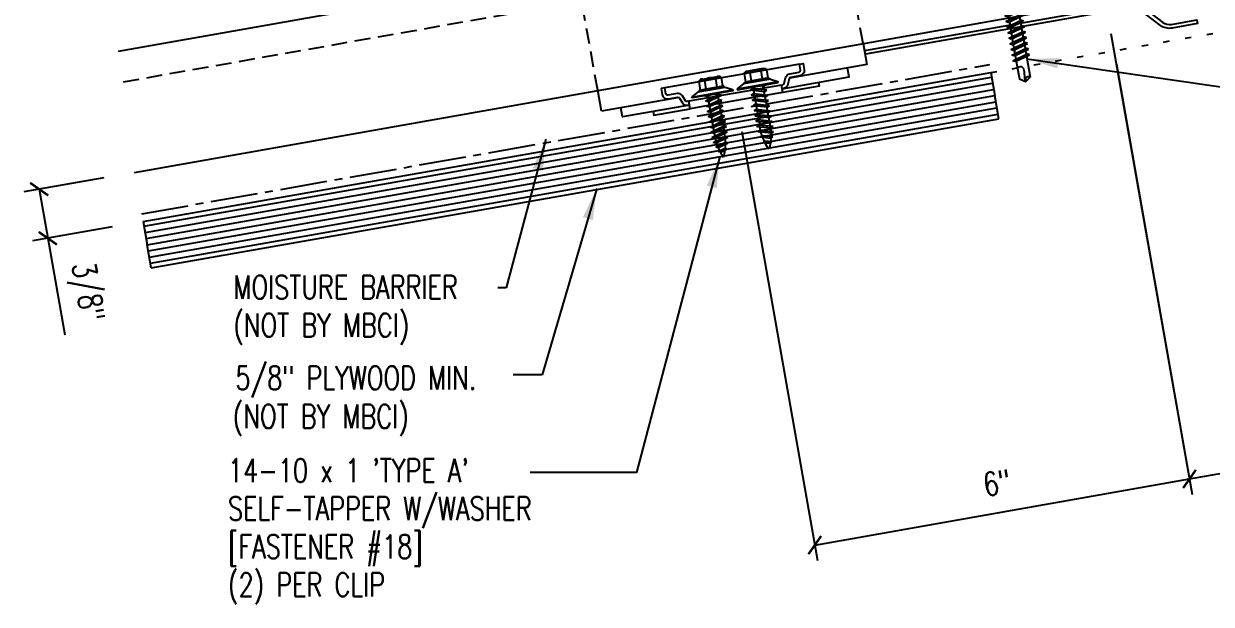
# Model space of a CAD drawing. Header units: inches. Extents: x 9.6 to 41.1, y 8.6 to 38.2.
# Drawn here: x 9.63 to 28.58, y 8.65 to 17.91 of the extents above; entities that cross this region are included whole.
import ezdxf

# ---------------------------------------------------------------- set-up
doc = ezdxf.new("R2010")
doc.units = ezdxf.units.IN
doc.header["$MEASUREMENT"] = 0
for name, pattern in [('CENTER2', [1.125, 0.75, -0.125, 0.125, -0.125]), ('DASH2', [0.1875, 0.125, -0.0625]), ('DOT2', [0.125, 0, -0.125]), ('HIDDEN', [0.375, 0.25, -0.125])]:
    doc.linetypes.add(name, pattern=pattern)
for name, color, linetype in [('BARRIER', 253, 'CENTER2'), ('clip', 5, 'Continuous'), ('DIM', 2, 'Continuous'), ('FASTENER', 9, 'Continuous'), ('PANEL', 11, 'Continuous'), ('STLA', 10, 'Continuous'), ('TEXT', 2, 'Continuous'), ('WOOD', 3, 'Continuous')]:
    doc.layers.add(name, color=color, linetype=linetype)
doc.styles.add('TEXT', font='SIMPLEX', dxfattribs={"width": 0.75, "height": 6})
doc.styles.add('TEXT1', font='ROMANS.shx', dxfattribs={"width": 0.75, "height": 0.375})
doc.dimstyles.new('DETAIL', dxfattribs={"dimscale": 4, "dimtxt": 0.375, "dimasz": 0.0625, "dimexe": 0.0625, "dimexo": 0.125, "dimgap": 0.0625, "dimtad": 1, "dimdec": 4, "dimzin": 3, "dimdsep": 46, "dimlunit": 4, "dimtxsty": 'TEXT1', "dimblk": 'ARCHTICK', "dimcen": 0.0625, "dimclrd": 7, "dimclre": 7, "dimclrt": 2, "dimadec": 0, "dimazin": 0, "dimtfac": 0.59375, "dimtdec": 4, "dimtmove": 0, "dimatfit": 3, "dimfxl": 0, "dimfrac": 2, "dimtolj": 1, "dimtzin": 3, "dimarcsym": 0})
doc.dimstyles.new('DETAIL$7', dxfattribs={"dimscale": 4, "dimtxt": 6, "dimasz": 0.125, "dimexe": 0.0625, "dimexo": 0.125, "dimgap": 0.0625, "dimtad": 1, "dimdec": 5, "dimzin": 3, "dimdsep": 46, "dimlunit": 4, "dimtxsty": 'TEXT', "dimblk": 'ARCHTICK', "dimcen": 0.0625, "dimclrd": 7, "dimclre": 7, "dimclrt": 2, "dimadec": 0, "dimazin": 0, "dimtfac": 0.666667, "dimtdec": 5, "dimtmove": 0, "dimatfit": 3, "dimfxl": 0, "dimfrac": 2, "dimtolj": 1, "dimtzin": 3, "dimarcsym": 0})

# ---------------------------------------------------------------- blocks, each defined once
blk = doc.blocks.new('A$C612A22A5')
at = {"layer": 'clip'}
for points in [[(-1.376, 0.083), (-1.376, 0.023), (-0.789, 0.023), (-0.789, 0.143), (-0.814, 0.143, -0.303371), (-0.838, 0.159), (-0.873, 0.244, 0.30332), (-0.953, 0.297), (-1.103, 0.297, -0.41421), (-1.129, 0.323), (-1.129, 0.423), (-1.189, 0.423), (-1.189, 0.323, 0.414221), (-1.103, 0.237), (-0.953, 0.237, -0.303367), (-0.929, 0.221), (-0.894, 0.136, 0.30332), (-0.814, 0.083), (-0.789, 0.083), (-1.876, 0.083), (-1.876, 0.227)], [(1.299, 0.083), (1.299, 0.023), (0.711, 0.023), (0.711, 0.143), (0.736, 0.143, 0.303371), (0.76, 0.159), (0.795, 0.244, -0.30332), (0.875, 0.297), (1.025, 0.297, 0.41421), (1.051, 0.323), (1.051, 0.423), (1.111, 0.423), (1.111, 0.323, -0.414221), (1.025, 0.237), (0.875, 0.237, 0.303367), (0.851, 0.221), (0.816, 0.136, -0.30332), (0.736, 0.083), (0.711, 0.083), (1.799, 0.083), (1.799, 0.227)]]:
    blk.add_lwpolyline(points, format="xyb", dxfattribs=at)
for points in [[(1.051, 0.423), (-1.129, 0.423)], [(0.711, 0.143), (-0.789, 0.143)], [(-0.439, 0.023), (-0.789, 0.023)], [(0.361, 0.023), (-0.439, 0.023)], [(0.711, 0.023), (0.361, 0.023)]]:
    blk.add_lwpolyline(points, dxfattribs=at)
blk = doc.blocks.new('_ArchTick')
at = {"color": 0, "linetype": 'ByBlock', "const_width": 0.15}
blk.add_lwpolyline([(-0.5, -0.5), (0.5, 0.5)], dxfattribs=at)
blk = doc.blocks.new('*D16')
at = {"layer": 'DEFPOINTS', "color": 0}
for p in [(26.979, 17.754), (21.001, 16.682), (28.232, 10.646)]:
    blk.add_point(p, dxfattribs=at)
at = {"layer": 'DIM', "color": 7, "lineweight": -2}
for p, q in [((27.066, 17.261), (28.276, 10.4)), ((21.088, 16.19), (22.295, 9.345)), ((22.252, 9.591), (28.232, 10.646))]:
    blk.add_line(p, q, dxfattribs=at)
at = {"layer": 'DIM', "color": 7, "lineweight": -2, "xscale": 0.25, "yscale": 0.25, "zscale": 0.25}
for p, rotation in [((28.232, 10.646), 10.00000000000004), ((22.252, 9.591), 190.0000000000001)]:
    blk.add_blockref('_ArchTick', p, dxfattribs=dict(at, rotation=rotation))
at = {"layer": 'DIM', "color": 2, "insert": (25.16, 10.585), "char_height": 0.375, "attachment_point": 5, "rotation": 10, "style": 'TEXT1'}
blk.add_mtext('\\A1;6"', dxfattribs=at)
blk = doc.blocks.new('st10')
at = {"layer": 'FASTENER'}
for p, q in [((-0.181, 0.276), (-0.181, 0.137)), ((-0.135, 0.302), (0.135, 0.302)), ((-0.089, 0.276), (-0.089, 0.137)), ((0.089, 0.276), (0.089, 0.137)), ((0.181, 0.276), (0.181, 0.137)), ((-0.217, 0.114), (-0.326, 0.059)), ((-0.326, 0.059), (-0.326, 0.049)), ((-0.326, 0.049), (0.326, 0.049)), ((-0.217, 0.114), (0.217, 0.114)), ((-0.193, 0.137), (0.193, 0.137)), ((-0.193, 0.119), (0.193, 0.119)), ((-0.181, 0.137), (0.181, 0.137)), ((-0.129, 0.035), (-0.124, 0.037)), ((-0.096, 0.017), (-0.129, 0.035)), ((-0.129, -0.049), (0.096, 0.015)), ((-0.124, 0.037), (-0.08, 0.037)), ((-0.096, 0.017), (-0.025, 0.037)), ((-0.08, 0.037), (0.08, 0.037)), ((-0.08, 0.021), (-0.08, -0.035)), ((0.08, 0.037), (0.08, 0.011)), ((0.129, -0.003), (0.096, 0.015)), ((0.217, 0.114), (0.326, 0.059)), ((0.326, 0.059), (0.326, 0.049)), ((-0.096, -0.068), (-0.129, -0.049)), ((-0.129, -0.134), (0.096, -0.069)), ((-0.096, -0.152), (-0.129, -0.134)), ((-0.129, -0.218), (0.096, -0.154)), ((-0.096, -0.068), (0.129, -0.004)), ((-0.096, -0.152), (0.129, -0.088)), ((-0.096, -0.237), (0.129, -0.172)), ((-0.08, -0.063), (-0.08, -0.12)), ((-0.08, -0.148), (-0.08, -0.204)), ((0.08, -0.016), (0.08, -0.074)), ((0.08, -0.102), (0.08, -0.158)), ((0.08, -0.186), (0.08, -0.243)), ((0.129, -0.088), (0.096, -0.069)), ((0.129, -0.172), (0.096, -0.154)), ((-0.096, -0.237), (-0.129, -0.218)), ((-0.129, -0.303), (0.096, -0.238)), ((-0.096, -0.321), (-0.129, -0.303)), ((-0.129, -0.387), (0.096, -0.323)), ((-0.096, -0.321), (0.129, -0.257)), ((-0.096, -0.406), (0.129, -0.341)), ((-0.08, -0.232), (-0.08, -0.288)), ((-0.08, -0.317), (-0.08, -0.373)), ((0.08, -0.27), (0.08, -0.327)), ((0.08, -0.355), (0.08, -0.412)), ((0.129, -0.257), (0.096, -0.238)), ((0.129, -0.341), (0.096, -0.323)), ((-0.096, -0.406), (-0.129, -0.387)), ((-0.129, -0.471), (0.096, -0.407)), ((-0.096, -0.49), (-0.129, -0.471)), ((-0.129, -0.556), (0.096, -0.491)), ((-0.096, -0.575), (-0.129, -0.556)), ((-0.096, -0.49), (0.129, -0.426)), ((-0.096, -0.575), (0.129, -0.51)), ((-0.08, -0.401), (-0.08, -0.457)), ((-0.08, -0.485), (-0.08, -0.542)), ((0.08, -0.44), (0.08, -0.496)), ((0.08, -0.524), (0.08, -0.58)), ((0.129, -0.426), (0.096, -0.407)), ((0.129, -0.51), (0.096, -0.491)), ((-0.129, -0.64), (0.096, -0.576)), ((-0.096, -0.659), (-0.129, -0.64)), ((-0.121, -0.722), (0.092, -0.662)), ((-0.088, -0.741), (-0.121, -0.722)), ((-0.096, -0.659), (0.129, -0.595)), ((-0.095, -0.799), (0.071, -0.752)), ((-0.088, -0.741), (0.125, -0.68)), ((-0.08, -0.57), (-0.08, -0.626)), ((0.104, -0.771), (0.071, -0.752)), ((0.125, -0.68), (0.092, -0.662)), ((0.129, -0.595), (0.096, -0.576)), ((-0.061, -0.818), (-0.095, -0.799)), ((-0.063, -0.877), (0.034, -0.847)), ((-0.029, -0.895), (-0.063, -0.877)), ((-0.061, -0.818), (0.104, -0.771)), ((-0.029, -0.895), (0.068, -0.866)), ((0.068, -0.866), (0.034, -0.847))]:
    blk.add_line(p, q, dxfattribs=at)
blk.add_lwpolyline([(-0.331, 0.037), (-0.331, 0.049), (0.331, 0.049), (0.331, 0.037)], close=True, dxfattribs=at)
for centre, radius, start, end in [((-0.135, 0.25), 0.0527, 29.8754, 150.1246), ((0, 0.138), 0.164, 56.9974, 123.0026), ((0.135, 0.25), 0.0527, 29.8754, 150.1246), ((-0.193, 0.128), 0.00894, 90, 270), ((0.193, 0.128), 0.00894, 270, 90), ((0.676, -0.642), 0.757, 180.9696, 185.1765), ((0.676, -0.642), 0.757, 187.255, 191.3837), ((-0.676, -0.642), 0.757, 351.6648, 356.0901), ((-0.676, -0.642), 0.757, 358.2537, 2.5109), ((0.676, -0.642), 0.757, 193.4363, 197.6723), ((0.676, -0.642), 0.757, 199.1495, 206.7351), ((-0.676, -0.642), 0.757, 333.2649, 342.2085), ((-0.676, -0.642), 0.757, 343.5473, 349.3968)]:
    blk.add_arc(centre, radius, start, end, dxfattribs=at)
blk = doc.blocks.new('fz7')
at = {"layer": 'FASTENER'}
for p, q in [((-0.215, 0.305), (-0.215, 0.171)), ((-0.161, 0.337), (0.161, 0.337)), ((-0.107, 0.305), (-0.107, 0.171)), ((0.107, 0.305), (0.107, 0.171)), ((0.215, 0.305), (0.215, 0.171)), ((-0.324, 0.071), (-0.324, 0.037)), ((-0.324, 0.037), (0.324, 0.037)), ((-0.224, 0.171), (0.215, 0.171)), ((-0.139, -0.016), (0.046, 0.037)), ((-0.104, -0.036), (0.139, 0.033)), ((-0.086, 0.037), (-0.086, -0.001)), ((-0.086, 0.037), (0.086, 0.037)), ((0.086, 0.037), (0.133, 0.037)), ((0.086, 0.018), (0.086, -0.042)), ((0.139, 0.033), (0.133, 0.037)), ((0.324, 0.071), (0.324, 0.037)), ((-0.104, -0.036), (-0.139, -0.016)), ((-0.139, -0.107), (0.104, -0.038)), ((-0.104, -0.127), (-0.139, -0.107)), ((-0.139, -0.198), (0.104, -0.128)), ((-0.104, -0.127), (0.139, -0.058)), ((-0.104, -0.218), (0.139, -0.149)), ((-0.086, -0.031), (-0.086, -0.092)), ((-0.086, -0.122), (-0.086, -0.183)), ((0.086, -0.073), (0.086, -0.133)), ((0.086, -0.164), (0.086, -0.224)), ((0.139, -0.058), (0.104, -0.038)), ((0.139, -0.149), (0.104, -0.128)), ((-0.104, -0.218), (-0.139, -0.198)), ((-0.139, -0.289), (0.104, -0.219)), ((-0.104, -0.309), (-0.139, -0.289)), ((-0.139, -0.38), (0.104, -0.31)), ((-0.104, -0.309), (0.139, -0.239)), ((-0.104, -0.4), (0.139, -0.33)), ((-0.086, -0.213), (-0.086, -0.274)), ((-0.086, -0.304), (-0.086, -0.364)), ((0.086, -0.255), (0.086, -0.315)), ((0.086, -0.345), (0.086, -0.406)), ((0.139, -0.239), (0.104, -0.219)), ((0.139, -0.33), (0.104, -0.31)), ((-0.104, -0.4), (-0.139, -0.38)), ((-0.139, -0.47), (0.104, -0.401)), ((-0.104, -0.491), (-0.139, -0.47)), ((-0.139, -0.561), (0.104, -0.492)), ((-0.104, -0.581), (-0.139, -0.561)), ((-0.104, -0.491), (0.139, -0.421)), ((-0.104, -0.581), (0.139, -0.512)), ((-0.086, -0.395), (-0.086, -0.455)), ((-0.086, -0.486), (-0.086, -0.546)), ((0.086, -0.436), (0.086, -0.497)), ((0.086, -0.527), (0.086, -0.588)), ((0.139, -0.421), (0.104, -0.401)), ((0.139, -0.512), (0.104, -0.492)), ((-0.139, -0.652), (0.104, -0.583)), ((-0.104, -0.672), (-0.139, -0.652)), ((-0.139, -0.743), (0.104, -0.674)), ((-0.104, -0.763), (-0.139, -0.743)), ((-0.104, -0.672), (0.139, -0.603)), ((-0.104, -0.763), (0.139, -0.694)), ((-0.086, -0.577), (-0.086, -0.637)), ((-0.086, -0.667), (-0.086, -0.728)), ((0.086, -0.618), (0.086, -0.679)), ((0.086, -0.709), (0.086, -0.77)), ((0.139, -0.603), (0.104, -0.583)), ((0.139, -0.694), (0.104, -0.674)), ((-0.139, -0.834), (0.104, -0.765)), ((-0.104, -0.854), (-0.139, -0.834)), ((-0.139, -0.925), (0.104, -0.856)), ((-0.104, -0.945), (-0.139, -0.925)), ((-0.104, -0.854), (0.139, -0.785)), ((-0.104, -0.945), (0.139, -0.876)), ((-0.086, -0.758), (-0.086, -0.819)), ((-0.086, -0.849), (-0.086, -0.91)), ((-0.086, -0.94), (-0.086, -1.232)), ((0.086, -0.8), (0.086, -0.861)), ((0.086, -0.891), (0.086, -1.232)), ((0.139, -0.785), (0.104, -0.765)), ((0.139, -0.876), (0.104, -0.856)), ((-0.002, -1.277), (0.014, -1.091)), ((0, -1.293), (-0.086, -1.232)), ((0, -1.293), (0.086, -1.232))]:
    blk.add_line(p, q, dxfattribs=at)
for centre, radius, start, end in [((-0.161, 0.274), 0.0628, 29.8754, 150.1246), ((0, 0.141), 0.196, 56.9974, 123.0026), ((0.161, 0.274), 0.0628, 29.8754, 150.1246), ((-0.224, 0.071), 0.1, 90, 180), ((0.224, 0.071), 0.1, 0, 90), ((-0.046, -1.102), 0.0615, 11.1445, 130.906), ((0.054, -1.278), 0.0563, 55.4585, 194.8454)]:
    blk.add_arc(centre, radius, start, end, dxfattribs=at)

msp = doc.modelspace()

# ---------------------------------------------------------------- linework, layer by layer
at = {"color": 7}
for p, q in [((10.90345, 15.45038), (9.62797, 15.22602)), ((9.87419, 15.26933), (10.01197, 14.48604)), ((11.04123, 14.66709), (9.76575, 14.44273)), ((10.01197, 14.48604), (10.28321, 12.94406))]:
    msp.add_line(p, q, dxfattribs=at)
at = {"layer": 'BARRIER'}
msp.add_line((11.51219, 14.87581), (25.04457, 17.25615), dxfattribs=at)
at = {"layer": 'clip', "linetype": 'HIDDEN'}
for p, q in [((23.02256, 17.59445), (22.70387, 19.35914)), ((18.78779, 16.84835), (18.46919, 18.61246))]:
    msp.add_line(p, q, dxfattribs=at)
at = {"layer": 'clip'}
for p, q in [((23.02256, 17.59445), (23.08357, 17.25619)), ((23.08357, 17.25619), (21.84634, 17.03875)), ((18.84848, 16.5119), (18.78779, 16.84835)), ((20.08572, 16.72934), (18.84848, 16.5119))]:
    msp.add_line(p, q, dxfattribs=at)
at = {"layer": 'DIM', "linetype": 'DOT2', "ltscale": 2}
msp.add_line((25.05882, 17.13084), (29.25672, 17.86925), dxfattribs=at)
at = {"layer": 'DIM', "color": 7}
for p, q in [((26.97894, 17.75358), (28.27531, 10.39966)), ((28.23189, 10.64587), (30.47248, 11.04094))]:
    msp.add_line(p, q, dxfattribs=at)
at = {"layer": 'PANEL', "color": 8, "linetype": 'DASH2', "ltscale": 2}
msp.add_line((11.22106, 16.98251), (26.63507, 19.70193), dxfattribs=at)
at = {"layer": 'PANEL'}
msp.add_lwpolyline([(11.39589, 15.537), (26.88663, 18.27524), (26.54975, 20.18576), (11.13575, 17.46634)], dxfattribs=at)
at = {"layer": 'STLA'}
msp.add_lwpolyline([(23.05151, 17.48168), (27.28315, 18.22783, -0.19891237), (27.46793, 18.18687), (27.80395, 17.92844, 0.19891237), (27.94406, 17.89738), (28.35053, 17.96905), (28.36092, 17.91016), (27.95444, 17.83849, -0.19891237), (27.76965, 17.87945), (27.43363, 18.13788, 0.19891237), (27.29353, 18.16894), (23.0619, 17.42279)], format="xyb", dxfattribs=at)
at = {"layer": 'WOOD', "color": 3, "linetype": 'CONTINUOUS'}
for p, q in [((11.534, 14.75183), (25.05882, 17.13084)), ((25.05882, 17.13084), (25.12378, 16.76151)), ((25.18875, 16.39218), (25.12378, 16.76151)), ((11.66393, 14.01317), (25.18875, 16.39218)), ((11.534, 14.75183), (11.59897, 14.3825)), ((11.66393, 14.01317), (11.59897, 14.3825))]:
    msp.add_line(p, q, dxfattribs=at)
at = {"layer": 'WOOD', "color": 9, "linetype": 'CONTINUOUS'}
for p, q in [((11.54699, 14.67796), (25.07181, 17.05697)), ((11.56432, 14.57948), (25.08913, 16.95849)), ((11.58164, 14.48099), (25.10646, 16.86)), ((11.59897, 14.3825), (25.12378, 16.76151)), ((11.61629, 14.28401), (25.14111, 16.66302)), ((11.63361, 14.18552), (25.15843, 16.56453)), ((11.65094, 14.08704), (25.17575, 16.46605))]:
    msp.add_line(p, q, dxfattribs=at)

# ---------------------------------------------------------------- block references
at = {"color": 7, "xscale": 0.25, "yscale": 0.25, "zscale": 0.25}
for p, rotation in [((9.87419, 15.26933), 99.97625169917995), ((10.01197, 14.48604), 279.9762516991799)]:
    msp.add_blockref('_ArchTick', p, dxfattribs=dict(at, rotation=rotation))
at = {"layer": 'clip', "color": 54, "rotation": 9.96756713444244}
msp.add_blockref('A$C612A22A5', (21.04376, 16.66671), dxfattribs=at)
at = {"layer": 'DIM', "color": 7, "xscale": 0.25, "yscale": 0.25, "zscale": 0.25, "rotation": 190.0000000000001}
msp.add_blockref('_ArchTick', (28.23189, 10.64587), dxfattribs=at)
at = {"layer": 'FASTENER'}
for name, p, rotation in [('fz7', (25.38894, 18.25299), 9.999999999999977), ('st10', (20.62538, 16.74692), 9.967567134442405)]:
    msp.add_blockref(name, p, dxfattribs=dict(at, rotation=rotation))
at = {"layer": 'FASTENER', "xscale": -1, "rotation": 10.03243286555749}
msp.add_blockref('st10', (21.35011, 16.8747), dxfattribs=at)

# ---------------------------------------------------------------- texts
at = {"color": 2, "insert": (10.60016, 13.62325), "char_height": 0.375, "attachment_point": 5, "rotation": 279.976252, "style": 'TEXT1'}
msp.add_mtext('\\A1;3/8"', dxfattribs=at)
at = {"layer": 'TEXT', "style": 'TEXT1', "width": 0.75}
for s, p in [('MOISTURE BARRIER', (12.97347, 13.51883)), ('(NOT BY MBCI)', (12.97347, 12.91169)), ('5/8" PLYWOOD MIN.', (13.00666, 12.07157)), ('(NOT BY MBCI)', (12.96467, 11.45693)), ("14-10 x 1 'TYPE A'", (12.8877, 10.59365)), ('SELF-TAPPER W/WASHER', (12.8877, 9.98651)), ('[FASTENER #18]', (12.8877, 9.37937)), ('(2) PER CLIP', (12.8877, 8.77222))]:
    msp.add_text(s, height=0.375, dxfattribs=at).set_placement(p)

# ---------------------------------------------------------------- dimensions: what is measured, and where the dimension line sits
at = {"layer": 'DIM'}
dim = msp.add_linear_dim(base=(28.23221, 10.64592), p1=(21.00142, 16.68241), p2=(26.97894, 17.75358), angle=10, text='6"', dimstyle='DETAIL', dxfattribs=at)
dim.commit()
dim.dimension.update_dxf_attribs({"geometry": '*D16', "text_midpoint": (25.15981, 10.58469)})

# ---------------------------------------------------------------- leaders
for points in [[(25.6381, 17.34854), (34.12037, 16.1286), (34.42906, 16.1286)], [(17.96125, 16.06789), (17.32472, 13.69274), (17.1923, 13.69274)], [(20.73566, 15.78851), (19.40466, 10.75077), (17.70885, 10.75077)], [(18.77139, 15.28018), (17.90044, 12.30829), (17.43677, 12.30829)]]:
    msp.add_leader(points, dimstyle='DETAIL$7')

doc.saveas('drawing.dxf')
